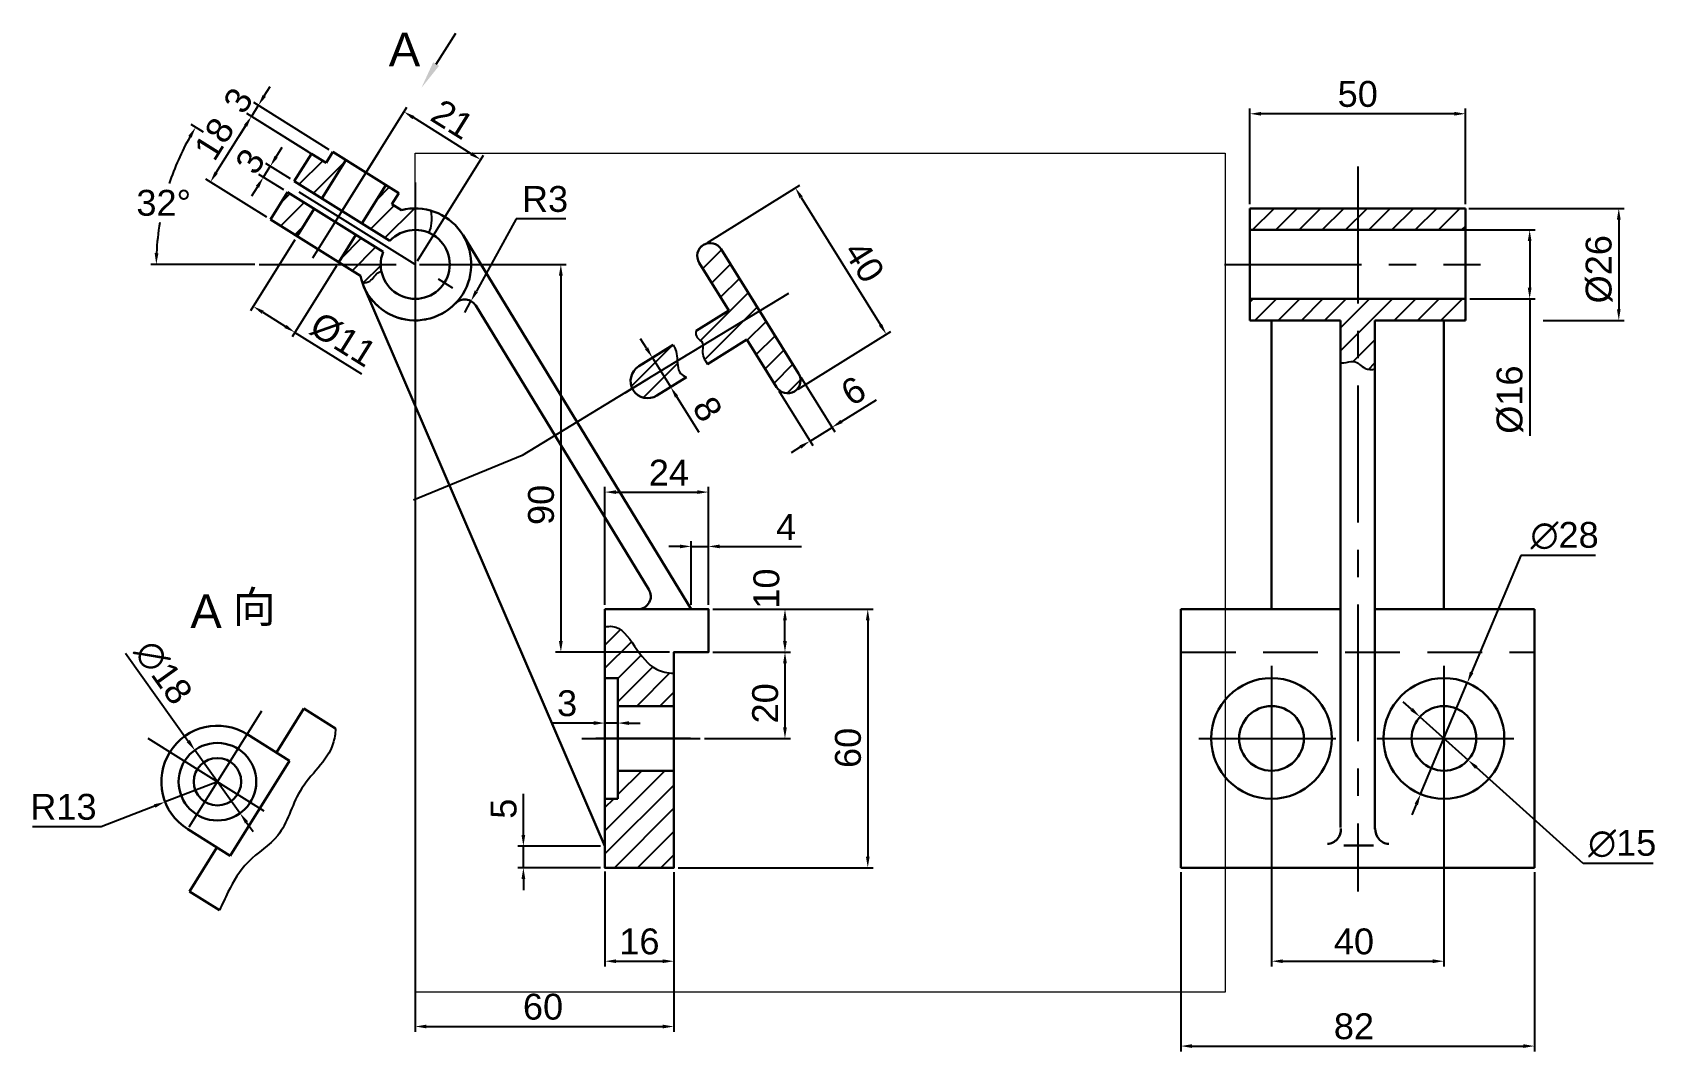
# Model space of a CAD drawing. Header units: centimetres. Extents: x 6117 to 6495, y 2091 to 2327.
import ezdxf

# ---------------------------------------------------------------- set-up
doc = ezdxf.new("R2010")
doc.units = ezdxf.units.CM
doc.header["$PDMODE"] = 35
doc.linetypes.add('CENTER', pattern=[50.8, 31.75, -6.35, 6.35, -6.35])
doc.linetypes.add('DASHED', pattern=[19.05, 12.7, -6.35])
doc.layers.add('dim', color=7, linetype='Continuous')
doc.layers.add('object', color=7, linetype='Continuous', lineweight=30)
doc.layers.add('標註', color=7, linetype='Continuous', lineweight=15)
doc.styles.get("Standard").update_dxf_attribs({"font": 'arial.ttf'})
doc.dimstyles.new('ISO-25_WS', dxfattribs={"dimtxt": 6, "dimasz": 2.6, "dimexe": 1.25, "dimexo": 1, "dimgap": 1.5, "dimtad": 1, "dimdec": 0, "dimdsep": 46, "dimtxsty": 'Standard', "dimcen": 2.5, "dimadec": 0, "dimazin": 0, "dimtp": 0.027, "dimtfac": 0.7, "dimtdec": 0, "dimtmove": 0, "dimatfit": 3, "dimfxl": 1, "dimtolj": 1, "dimarcsym": 0})
doc.dimstyles.new('ISO-25_WS$4', dxfattribs={"dimtxt": 6, "dimasz": 2.6, "dimexe": 1.25, "dimexo": 1, "dimgap": 1.5, "dimtad": 1, "dimtih": 1, "dimtoh": 1, "dimdec": 0, "dimdsep": 46, "dimtxsty": 'Standard', "dimcen": 2.5, "dimadec": 0, "dimazin": 0, "dimtp": 0.027, "dimtfac": 0.7, "dimtdec": 0, "dimtmove": 0, "dimatfit": 3, "dimfxl": 1, "dimtolj": 1, "dimarcsym": 0})
picture_1 = doc.add_image_def('image1.tif', size_in_pixel=(523, 542))
pattern_1 = [(45, (5900.3048, 1986.501), (-2.694077, 2.694077), [])]

# ---------------------------------------------------------------- blocks, each defined once
blk = doc.blocks.new('*D29')
at = {"color": 0, "lineweight": -2, "transparency": 16777216}
for p, q in [((6462.46, 2206.17), (6451.06, 2179)), ((6479.81, 2206.17), (6462.46, 2206.17)), ((6439.22, 2150.78), (6450.05, 2176.6)), ((6438.22, 2148.38), (6437.21, 2145.99))]:
    blk.add_line(p, q, dxfattribs=at)
at = {"color": 0, "transparency": 16777216}
for points in [[(6450.66, 2179.17), (6451.46, 2178.83), (6450.05, 2176.6)], [(6437.82, 2148.55), (6438.62, 2148.22), (6439.22, 2150.78)]]:
    blk.add_solid(points, dxfattribs=at)
at = {"layer": 'Defpoints', "color": 0, "transparency": 16777216}
for p in [(6450.05, 2176.6), (6439.22, 2150.78)]:
    blk.add_point(p, dxfattribs=at)
at = {"color": 0, "transparency": 16777216, "insert": (6472.62, 2210.73), "char_height": 6, "attachment_point": 5}
blk.add_mtext('\\A1;∅28', dxfattribs=at)
blk = doc.blocks.new('*D30')
at = {"color": 0, "lineweight": -2, "transparency": 16777216}
for p, q in [((6206.04, 2272.69), (6206.04, 2095.59)), ((6266.04, 2132.69), (6266.04, 2095.59)), ((6208.64, 2096.84), (6263.44, 2096.84))]:
    blk.add_line(p, q, dxfattribs=at)
at = {"color": 0, "transparency": 16777216}
for points in [[(6208.64, 2097.27), (6208.64, 2096.41), (6206.04, 2096.84)], [(6263.44, 2097.27), (6263.44, 2096.41), (6266.04, 2096.84)]]:
    blk.add_solid(points, dxfattribs=at)
at = {"layer": 'Defpoints', "color": 0, "transparency": 16777216}
for p in [(6206.04, 2273.69), (6266.04, 2133.69), (6266.04, 2096.84)]:
    blk.add_point(p, dxfattribs=at)
at = {"color": 0, "transparency": 16777216, "insert": (6235.68, 2101.4), "char_height": 6, "attachment_point": 5}
blk.add_mtext('\\A1;60', dxfattribs=at)
blk = doc.blocks.new('*D31')
at = {"color": 0, "lineweight": -2, "transparency": 16777216}
for p, q in [((6207.04, 2273.69), (6241.07, 2273.69)), ((6239.82, 2271.09), (6239.82, 2186.29)), ((6265.04, 2183.69), (6238.57, 2183.69))]:
    blk.add_line(p, q, dxfattribs=at)
at = {"color": 0, "transparency": 16777216}
for points in [[(6239.38, 2271.09), (6240.25, 2271.09), (6239.82, 2273.69)], [(6239.38, 2186.29), (6240.25, 2186.29), (6239.82, 2183.69)]]:
    blk.add_solid(points, dxfattribs=at)
at = {"layer": 'Defpoints', "color": 0, "transparency": 16777216}
for p in [(6206.04, 2273.69), (6239.82, 2183.69), (6266.04, 2183.69)]:
    blk.add_point(p, dxfattribs=at)
at = {"color": 0, "transparency": 16777216, "insert": (6235.25, 2217.87), "char_height": 6, "attachment_point": 5, "rotation": 90}
blk.add_mtext('\\A1;90', dxfattribs=at)
blk = doc.blocks.new('*D32')
at = {"color": 0, "lineweight": -2, "transparency": 16777216}
for p, q in [((6250.04, 2194.69), (6250.04, 2222.1)), ((6252.64, 2220.85), (6271.44, 2220.85)), ((6274.04, 2194.69), (6274.04, 2222.1))]:
    blk.add_line(p, q, dxfattribs=at)
at = {"color": 0, "transparency": 16777216}
for points in [[(6252.64, 2221.28), (6252.64, 2220.41), (6250.04, 2220.85)], [(6271.44, 2221.28), (6271.44, 2220.41), (6274.04, 2220.85)]]:
    blk.add_solid(points, dxfattribs=at)
at = {"layer": 'Defpoints', "color": 0, "transparency": 16777216}
for p in [(6274.04, 2220.85), (6250.04, 2193.69), (6274.04, 2193.69)]:
    blk.add_point(p, dxfattribs=at)
at = {"color": 0, "transparency": 16777216, "insert": (6264.88, 2225.36), "char_height": 6, "attachment_point": 5}
blk.add_mtext('\\A1;24', dxfattribs=at)
blk = doc.blocks.new('*D33')
at = {"color": 0, "lineweight": -2, "transparency": 16777216}
for p, q in [((6275.04, 2193.69), (6293.05, 2193.69)), ((6291.8, 2186.29), (6291.8, 2191.09))]:
    blk.add_line(p, q, dxfattribs=at)
at = {"color": 0, "transparency": 16777216}
for points in [[(6291.36, 2191.09), (6292.23, 2191.09), (6291.8, 2193.69)], [(6291.36, 2186.29), (6292.23, 2186.29), (6291.8, 2183.69)]]:
    blk.add_solid(points, dxfattribs=at)
at = {"layer": 'Defpoints', "color": 0, "transparency": 16777216}
for p in [(6274.04, 2193.69), (6291.8, 2193.69), (6274.04, 2183.69)]:
    blk.add_point(p, dxfattribs=at)
at = {"color": 0, "transparency": 16777216, "insert": (6287.52, 2198.46), "char_height": 6, "attachment_point": 5, "rotation": 90}
blk.add_mtext('\\A1;10', dxfattribs=at)
blk = doc.blocks.new('*D34')
at = {"color": 0, "lineweight": -2, "transparency": 16777216}
for p, q in [((6275.04, 2183.69), (6293.05, 2183.69)), ((6291.8, 2181.09), (6291.8, 2166.29)), ((6273.11, 2163.69), (6293.05, 2163.69))]:
    blk.add_line(p, q, dxfattribs=at)
at = {"color": 0, "transparency": 16777216}
for points in [[(6291.36, 2181.09), (6292.23, 2181.09), (6291.8, 2183.69)], [(6291.36, 2166.29), (6292.23, 2166.29), (6291.8, 2163.69)]]:
    blk.add_solid(points, dxfattribs=at)
at = {"layer": 'Defpoints', "color": 0, "transparency": 16777216}
for p in [(6274.04, 2183.69), (6272.11, 2163.69), (6291.8, 2163.69)]:
    blk.add_point(p, dxfattribs=at)
at = {"color": 0, "transparency": 16777216, "insert": (6287.23, 2171.83), "char_height": 6, "attachment_point": 5, "rotation": 90}
blk.add_mtext('\\A1;20', dxfattribs=at)
blk = doc.blocks.new('*D35')
at = {"color": 0, "lineweight": -2, "transparency": 16777216}
for p, q in [((6275.04, 2193.69), (6312.25, 2193.69)), ((6311, 2191.09), (6311, 2136.29)), ((6267.04, 2133.69), (6312.25, 2133.69))]:
    blk.add_line(p, q, dxfattribs=at)
at = {"color": 0, "transparency": 16777216}
for points in [[(6310.57, 2191.09), (6311.43, 2191.09), (6311, 2193.69)], [(6310.57, 2136.29), (6311.43, 2136.29), (6311, 2133.69)]]:
    blk.add_solid(points, dxfattribs=at)
at = {"layer": 'Defpoints', "color": 0, "transparency": 16777216}
for p in [(6274.04, 2193.69), (6266.04, 2133.69), (6311, 2133.69)]:
    blk.add_point(p, dxfattribs=at)
at = {"color": 0, "transparency": 16777216, "insert": (6306.44, 2161.49), "char_height": 6, "attachment_point": 5, "rotation": 90}
blk.add_mtext('\\A1;60', dxfattribs=at)
blk = doc.blocks.new('*D36')
at = {"color": 0, "lineweight": -2, "transparency": 16777216}
for p, q in [((6250.04, 2132.78), (6250.04, 2110.74)), ((6266.04, 2132.69), (6266.04, 2110.74)), ((6252.64, 2111.99), (6263.44, 2111.99))]:
    blk.add_line(p, q, dxfattribs=at)
at = {"color": 0, "transparency": 16777216}
for points in [[(6252.64, 2112.42), (6252.64, 2111.56), (6250.04, 2111.99)], [(6263.44, 2112.42), (6263.44, 2111.56), (6266.04, 2111.99)]]:
    blk.add_solid(points, dxfattribs=at)
at = {"layer": 'Defpoints', "color": 0, "transparency": 16777216}
for p in [(6250.04, 2133.78), (6266.04, 2133.69), (6266.04, 2111.99)]:
    blk.add_point(p, dxfattribs=at)
at = {"color": 0, "transparency": 16777216, "insert": (6258.04, 2116.55), "char_height": 6, "attachment_point": 5}
blk.add_mtext('\\A1;16', dxfattribs=at)
blk = doc.blocks.new('*D37')
at = {"color": 0, "lineweight": -2, "transparency": 16777216}
for p, q in [((6383.64, 2132.69), (6383.64, 2091.05)), ((6465.64, 2132.69), (6465.64, 2091.05)), ((6386.24, 2092.3), (6463.04, 2092.3))]:
    blk.add_line(p, q, dxfattribs=at)
at = {"color": 0, "transparency": 16777216}
for points in [[(6386.24, 2092.73), (6386.24, 2091.86), (6383.64, 2092.3)], [(6463.04, 2092.73), (6463.04, 2091.86), (6465.64, 2092.3)]]:
    blk.add_solid(points, dxfattribs=at)
at = {"layer": 'Defpoints', "color": 0, "transparency": 16777216}
for p in [(6383.64, 2133.69), (6465.64, 2133.69), (6465.64, 2092.3)]:
    blk.add_point(p, dxfattribs=at)
at = {"color": 0, "transparency": 16777216, "insert": (6423.76, 2096.86), "char_height": 6, "attachment_point": 5}
blk.add_mtext('\\A1;82', dxfattribs=at)
blk = doc.blocks.new('*D38')
at = {"color": 0, "lineweight": -2, "transparency": 16777216}
for p, q in [((6437.13, 2170.44), (6435.19, 2172.18)), ((6439.06, 2168.7), (6450.22, 2158.68)), ((6476.9, 2134.7), (6452.15, 2156.94)), ((6493.19, 2134.7), (6476.9, 2134.7))]:
    blk.add_line(p, q, dxfattribs=at)
at = {"color": 0, "transparency": 16777216}
for points in [[(6437.42, 2170.76), (6436.84, 2170.12), (6439.06, 2168.7)], [(6452.44, 2157.26), (6451.86, 2156.62), (6450.22, 2158.68)]]:
    blk.add_solid(points, dxfattribs=at)
at = {"layer": 'Defpoints', "color": 0, "transparency": 16777216}
for p in [(6439.06, 2168.7), (6450.22, 2158.68)]:
    blk.add_point(p, dxfattribs=at)
at = {"color": 0, "transparency": 16777216, "insert": (6485.99, 2139.26), "char_height": 6, "attachment_point": 5}
blk.add_mtext('\\A1;∅15', dxfattribs=at)
blk = doc.blocks.new('*D39')
at = {"color": 0, "lineweight": -2, "transparency": 16777216}
for p, q in [((6404.64, 2162.69), (6404.64, 2110.74)), ((6444.64, 2162.69), (6444.64, 2110.74)), ((6407.24, 2111.99), (6442.04, 2111.99))]:
    blk.add_line(p, q, dxfattribs=at)
at = {"color": 0, "transparency": 16777216}
for points in [[(6407.24, 2112.42), (6407.24, 2111.56), (6404.64, 2111.99)], [(6442.04, 2112.42), (6442.04, 2111.56), (6444.64, 2111.99)]]:
    blk.add_solid(points, dxfattribs=at)
at = {"layer": 'Defpoints', "color": 0, "transparency": 16777216}
for p in [(6404.64, 2163.69), (6444.64, 2163.69), (6444.64, 2111.99)]:
    blk.add_point(p, dxfattribs=at)
at = {"color": 0, "transparency": 16777216, "insert": (6423.76, 2116.55), "char_height": 6, "attachment_point": 5}
blk.add_mtext('\\A1;40', dxfattribs=at)
blk = doc.blocks.new('*D40')
at = {"color": 0, "lineweight": -2, "transparency": 16777216}
for p, q in [((6273.72, 2278.72), (6295.26, 2292.1)), ((6295.57, 2289.23), (6313.94, 2259.68)), ((6294.84, 2244.75), (6316.37, 2258.13))]:
    blk.add_line(p, q, dxfattribs=at)
at = {"color": 0, "transparency": 16777216}
for points in [[(6295.94, 2289.46), (6295.2, 2289.01), (6294.2, 2291.44)], [(6314.3, 2259.91), (6313.57, 2259.45), (6315.31, 2257.47)]]:
    blk.add_solid(points, dxfattribs=at)
at = {"layer": 'Defpoints', "color": 0, "transparency": 16777216}
for p in [(6272.87, 2278.19), (6315.31, 2257.47), (6293.99, 2244.22)]:
    blk.add_point(p, dxfattribs=at)
at = {"color": 0, "transparency": 16777216, "insert": (6310.2, 2274.33), "char_height": 6, "attachment_point": 5, "rotation": 301.8563}
blk.add_mtext('\\A1;40', dxfattribs=at)
blk = doc.blocks.new('*D41')
at = {"color": 0, "lineweight": -2, "transparency": 16777216}
for p, q in [((6259.69, 2254.23), (6258.32, 2256.43)), ((6258.73, 2250.57), (6262.13, 2252.68)), ((6261.06, 2252.02), (6265.29, 2245.22)), ((6262.95, 2243.77), (6266.35, 2245.88)), ((6266.66, 2243.01), (6271.8, 2234.74))]:
    blk.add_line(p, q, dxfattribs=at)
at = {"color": 0, "transparency": 16777216}
for points in [[(6260.06, 2254.45), (6259.32, 2254), (6261.06, 2252.02)], [(6267.03, 2243.24), (6266.29, 2242.79), (6265.29, 2245.22)]]:
    blk.add_solid(points, dxfattribs=at)
at = {"layer": 'Defpoints', "color": 0, "transparency": 16777216}
for p in [(6257.88, 2250.04), (6265.29, 2245.22), (6262.11, 2243.25)]:
    blk.add_point(p, dxfattribs=at)
at = {"color": 0, "transparency": 16777216, "insert": (6273.84, 2240.1), "char_height": 6, "attachment_point": 5, "rotation": 301.8563}
blk.add_mtext('\\A1;8', dxfattribs=at)
blk = doc.blocks.new('*D42')
at = {"color": 0, "lineweight": -2, "transparency": 16777216}
for p, q in [((6399.64, 2287.69), (6399.64, 2309.89)), ((6449.64, 2287.69), (6449.64, 2309.89)), ((6447.04, 2308.64), (6402.24, 2308.64))]:
    blk.add_line(p, q, dxfattribs=at)
at = {"color": 0, "transparency": 16777216}
for points in [[(6402.24, 2309.07), (6402.24, 2308.21), (6399.64, 2308.64)], [(6447.04, 2309.07), (6447.04, 2308.21), (6449.64, 2308.64)]]:
    blk.add_solid(points, dxfattribs=at)
at = {"layer": 'Defpoints', "color": 0, "transparency": 16777216}
for p in [(6399.64, 2308.64), (6399.64, 2286.69), (6449.64, 2286.69)]:
    blk.add_point(p, dxfattribs=at)
at = {"color": 0, "transparency": 16777216, "insert": (6424.64, 2313.2), "char_height": 6, "attachment_point": 5}
blk.add_mtext('\\A1;50', dxfattribs=at)
blk = doc.blocks.new('*D43')
at = {"color": 0, "lineweight": -2, "transparency": 16777216}
for p, q in [((6450.4, 2286.69), (6486.44, 2286.69)), ((6485.19, 2284.09), (6485.19, 2263.29)), ((6467.66, 2260.69), (6486.44, 2260.69))]:
    blk.add_line(p, q, dxfattribs=at)
at = {"color": 0, "transparency": 16777216}
for points in [[(6484.75, 2284.09), (6485.62, 2284.09), (6485.19, 2286.69)], [(6484.75, 2263.29), (6485.62, 2263.29), (6485.19, 2260.69)]]:
    blk.add_solid(points, dxfattribs=at)
at = {"layer": 'Defpoints', "color": 0, "transparency": 16777216}
for p in [(6449.4, 2286.69), (6466.66, 2260.69), (6485.19, 2260.69)]:
    blk.add_point(p, dxfattribs=at)
at = {"color": 0, "transparency": 16777216, "insert": (6480.62, 2272.56), "char_height": 6, "attachment_point": 5, "rotation": 90}
blk.add_mtext('\\A1;%%c26', dxfattribs=at)
blk = doc.blocks.new('*D44')
at = {"color": 0, "lineweight": -2, "transparency": 16777216}
for p, q in [((6449.89, 2281.69), (6465.77, 2281.69)), ((6464.52, 2279.09), (6464.52, 2268.29)), ((6450.64, 2265.69), (6465.77, 2265.69)), ((6464.52, 2265.69), (6464.52, 2233.94))]:
    blk.add_line(p, q, dxfattribs=at)
at = {"color": 0, "transparency": 16777216}
for points in [[(6464.08, 2279.09), (6464.95, 2279.09), (6464.52, 2281.69)], [(6464.08, 2268.29), (6464.95, 2268.29), (6464.52, 2265.69)]]:
    blk.add_solid(points, dxfattribs=at)
at = {"layer": 'Defpoints', "color": 0, "transparency": 16777216}
for p in [(6448.89, 2281.69), (6449.64, 2265.69), (6464.52, 2265.69)]:
    blk.add_point(p, dxfattribs=at)
at = {"color": 0, "transparency": 16777216, "insert": (6459.95, 2242.31), "char_height": 6, "attachment_point": 5, "rotation": 90}
blk.add_mtext('\\A1;%%c16', dxfattribs=at)
blk = doc.blocks.new('*D45')
at = {"color": 0, "lineweight": -2, "transparency": 16777216}
for p, q in [((6295.48, 2247.5), (6303.37, 2234.8)), ((6290.38, 2244.33), (6298.27, 2231.64)), ((6304.92, 2237.24), (6313.04, 2242.28)), ((6297.61, 2232.7), (6302.71, 2235.87)), ((6295.4, 2231.33), (6293.2, 2229.95))]:
    blk.add_line(p, q, dxfattribs=at)
at = {"color": 0, "transparency": 16777216}
for points in [[(6304.69, 2237.61), (6305.15, 2236.87), (6302.71, 2235.87)], [(6295.18, 2231.69), (6295.63, 2230.96), (6297.61, 2232.7)]]:
    blk.add_solid(points, dxfattribs=at)
at = {"layer": 'Defpoints', "color": 0, "transparency": 16777216}
for p in [(6289.85, 2245.18), (6294.95, 2248.35), (6302.71, 2235.87)]:
    blk.add_point(p, dxfattribs=at)
at = {"color": 0, "transparency": 16777216, "insert": (6307.67, 2244.32), "char_height": 6, "attachment_point": 5, "rotation": 31.8563}
blk.add_mtext('\\A1;6', dxfattribs=at)
blk = doc.blocks.new('*D46')
at = {"layer": 'Defpoints', "color": 0, "transparency": 16777216}
for p in [(6160.17, 2153.64), (6148.04, 2148.95)]:
    blk.add_point(p, dxfattribs=at)
at = {"layer": 'dim', "color": 0, "lineweight": -2, "transparency": 16777216}
for p, q in [((6160.17, 2153.64), (6148.04, 2148.95)), ((6133.19, 2143.22), (6145.61, 2148.02)), ((6117.29, 2143.22), (6133.19, 2143.22))]:
    blk.add_line(p, q, dxfattribs=at)
at = {"layer": 'dim', "color": 0, "transparency": 16777216}
blk.add_solid([(6145.46, 2148.42), (6145.77, 2147.61), (6148.04, 2148.95)], dxfattribs=at)
at = {"layer": 'dim', "color": 0, "transparency": 16777216, "insert": (6124.45, 2147.78), "char_height": 6, "attachment_point": 5}
blk.add_mtext('\\A1;R13', dxfattribs=at)
blk = doc.blocks.new('*D47')
at = {"color": 0, "lineweight": -2, "transparency": 16777216}
for p, q in [((6231.13, 2141.29), (6231.13, 2150.87)), ((6249.04, 2138.69), (6229.88, 2138.69)), ((6231.13, 2133.69), (6231.13, 2138.69)), ((6249.04, 2133.69), (6229.88, 2133.69)), ((6231.13, 2131.09), (6231.13, 2128.49))]:
    blk.add_line(p, q, dxfattribs=at)
at = {"color": 0, "transparency": 16777216}
for points in [[(6230.69, 2141.29), (6231.56, 2141.29), (6231.13, 2138.69)], [(6230.69, 2131.09), (6231.56, 2131.09), (6231.13, 2133.69)]]:
    blk.add_solid(points, dxfattribs=at)
at = {"layer": 'Defpoints', "color": 0, "transparency": 16777216}
for p in [(6231.13, 2138.69), (6250.04, 2138.69), (6250.04, 2133.69)]:
    blk.add_point(p, dxfattribs=at)
at = {"color": 0, "transparency": 16777216, "insert": (6226.57, 2147.38), "char_height": 6, "attachment_point": 5, "rotation": 90}
blk.add_mtext('\\A1;5', dxfattribs=at)
blk = doc.blocks.new('*D48')
at = {"color": 0, "lineweight": -2, "transparency": 16777216}
for p, q in [((6267.44, 2208.24), (6264.84, 2208.24)), ((6270.04, 2194.69), (6270.04, 2209.49)), ((6270.04, 2208.24), (6274.04, 2208.24)), ((6274.04, 2194.69), (6274.04, 2209.49)), ((6276.64, 2208.24), (6295.64, 2208.24))]:
    blk.add_line(p, q, dxfattribs=at)
at = {"color": 0, "transparency": 16777216}
for points in [[(6267.44, 2208.67), (6267.44, 2207.81), (6270.04, 2208.24)], [(6276.64, 2208.67), (6276.64, 2207.81), (6274.04, 2208.24)]]:
    blk.add_solid(points, dxfattribs=at)
at = {"layer": 'Defpoints', "color": 0, "transparency": 16777216}
for p in [(6270.04, 2208.24), (6270.04, 2193.69), (6274.04, 2193.69)]:
    blk.add_point(p, dxfattribs=at)
at = {"color": 0, "transparency": 16777216, "insert": (6292.06, 2212.74), "char_height": 6, "attachment_point": 5}
blk.add_mtext('\\A1;4', dxfattribs=at)
blk = doc.blocks.new('*D49')
at = {"color": 0, "lineweight": -2, "transparency": 16777216}
for p, q in [((6188.76, 2285.67), (6204.08, 2310.18)), ((6219.02, 2299.37), (6205.62, 2307.74)), ((6206.57, 2274.54), (6221.89, 2299.05))]:
    blk.add_line(p, q, dxfattribs=at)
at = {"color": 0, "transparency": 16777216}
for points in [[(6205.85, 2308.11), (6205.39, 2307.37), (6203.42, 2309.12)], [(6219.25, 2299.73), (6218.79, 2299), (6221.22, 2297.99)]]:
    blk.add_solid(points, dxfattribs=at)
at = {"layer": 'Defpoints', "color": 0, "transparency": 16777216}
for p in [(6203.42, 2309.12), (6188.23, 2284.82), (6206.04, 2273.69)]:
    blk.add_point(p, dxfattribs=at)
at = {"color": 0, "transparency": 16777216, "insert": (6214.71, 2307.38), "char_height": 6, "attachment_point": 5, "rotation": 328}
blk.add_mtext('\\A1;21', dxfattribs=at)
blk = doc.blocks.new('*D50')
at = {"layer": 'Defpoints', "color": 0, "transparency": 16777216}
for p in [(6178.63, 2280.21), (6188.3, 2274.17), (6178.14, 2257.91)]:
    blk.add_point(p, dxfattribs=at)
at = {"layer": 'dim', "color": 0, "lineweight": -2, "transparency": 16777216}
for p, q in [((6178.1, 2279.36), (6167.81, 2262.89)), ((6187.77, 2273.32), (6177.48, 2256.85)), ((6170.68, 2262.58), (6175.94, 2259.29)), ((6178.14, 2257.91), (6193.56, 2248.28))]:
    blk.add_line(p, q, dxfattribs=at)
at = {"layer": 'dim', "color": 0, "transparency": 16777216}
for points in [[(6170.91, 2262.94), (6170.45, 2262.21), (6168.47, 2263.95)], [(6176.16, 2259.66), (6175.71, 2258.92), (6178.14, 2257.91)]]:
    blk.add_solid(points, dxfattribs=at)
at = {"layer": 'dim', "color": 0, "transparency": 16777216, "insert": (6189.34, 2256.23), "char_height": 6, "attachment_point": 5, "rotation": 328}
blk.add_mtext('\\A1;%%c11', dxfattribs=at)
blk = doc.blocks.new('*D51')
at = {"layer": 'Defpoints', "color": 0, "transparency": 16777216}
for p in [(6154.93, 2160.96), (6165.4, 2146.31)]:
    blk.add_point(p, dxfattribs=at)
at = {"layer": 'dim', "color": 0, "lineweight": -2, "transparency": 16777216}
for p, q in [((6138.85, 2183.44), (6153.42, 2163.07)), ((6165.4, 2146.31), (6154.93, 2160.96)), ((6166.91, 2144.2), (6168.43, 2142.09))]:
    blk.add_line(p, q, dxfattribs=at)
at = {"layer": 'dim', "color": 0, "transparency": 16777216}
for points in [[(6153.77, 2163.32), (6153.07, 2162.82), (6154.93, 2160.96)], [(6167.27, 2144.45), (6166.56, 2143.95), (6165.4, 2146.31)]]:
    blk.add_solid(points, dxfattribs=at)
at = {"layer": 'dim', "color": 0, "transparency": 16777216, "insert": (6147.62, 2179.02), "char_height": 6, "attachment_point": 5, "rotation": 305.5674}
blk.add_mtext('\\A1;∅18', dxfattribs=at)
blk = doc.blocks.new('*D52')
at = {"layer": 'Defpoints', "color": 0, "transparency": 16777216}
for p in [(6218.97, 2265.17), (6217.52, 2262.55)]:
    blk.add_point(p, dxfattribs=at)
at = {"layer": 'dim', "color": 0, "lineweight": -2, "transparency": 16777216}
for p, q in [((6229.48, 2284.27), (6220.22, 2267.45)), ((6240.99, 2284.27), (6229.48, 2284.27)), ((6217.52, 2262.55), (6218.97, 2265.17))]:
    blk.add_line(p, q, dxfattribs=at)
at = {"layer": 'dim', "color": 0, "transparency": 16777216}
blk.add_solid([(6219.84, 2267.66), (6220.6, 2267.24), (6218.97, 2265.17)], dxfattribs=at)
at = {"layer": 'dim', "color": 0, "transparency": 16777216, "insert": (6236.15, 2288.83), "char_height": 6, "attachment_point": 5}
blk.add_mtext('\\A1;R3', dxfattribs=at)
blk = doc.blocks.new('*D53')
at = {"layer": 'Defpoints', "color": 0, "transparency": 16777216}
for p in [(6253.04, 2167.25), (6250.04, 2163.69), (6253.04, 2163.69)]:
    blk.add_point(p, dxfattribs=at)
at = {"layer": 'dim', "color": 0, "lineweight": -2, "transparency": 16777216}
for p, q in [((6247.44, 2167.25), (6237.81, 2167.25)), ((6250.04, 2164.69), (6250.04, 2168.5)), ((6253.04, 2167.25), (6250.04, 2167.25)), ((6253.04, 2164.69), (6253.04, 2168.5)), ((6255.64, 2167.25), (6258.24, 2167.25))]:
    blk.add_line(p, q, dxfattribs=at)
at = {"layer": 'dim', "color": 0, "transparency": 16777216}
for points in [[(6247.44, 2167.69), (6247.44, 2166.82), (6250.04, 2167.25)], [(6255.64, 2167.69), (6255.64, 2166.82), (6253.04, 2167.25)]]:
    blk.add_solid(points, dxfattribs=at)
at = {"layer": 'dim', "color": 0, "transparency": 16777216, "insert": (6241.27, 2171.82), "char_height": 6, "attachment_point": 5}
blk.add_mtext('\\A1;3', dxfattribs=at)
blk = doc.blocks.new('*D54')
at = {"color": 0, "lineweight": -2, "transparency": 16777216}
for p, q in [((6173.81, 2298.67), (6175.18, 2300.87)), ((6175.56, 2290.97), (6169.78, 2294.58)), ((6170.84, 2293.92), (6172.43, 2296.46)), ((6177.15, 2293.51), (6171.37, 2297.13)), ((6169.46, 2291.71), (6168.08, 2289.51))]:
    blk.add_line(p, q, dxfattribs=at)
at = {"color": 0, "transparency": 16777216}
for points in [[(6173.44, 2298.9), (6174.17, 2298.44), (6172.43, 2296.46)], [(6169.09, 2291.94), (6169.83, 2291.48), (6170.84, 2293.92)]]:
    blk.add_solid(points, dxfattribs=at)
at = {"layer": 'Defpoints', "color": 0, "transparency": 16777216}
for p in [(6172.43, 2296.46), (6176.41, 2290.44), (6178, 2292.98)]:
    blk.add_point(p, dxfattribs=at)
at = {"color": 0, "transparency": 16777216, "insert": (6167.76, 2297.61), "char_height": 6, "attachment_point": 5, "rotation": 58}
blk.add_mtext('\\A1;3', dxfattribs=at)
blk = doc.blocks.new('*D55')
at = {"color": 0, "lineweight": -2, "transparency": 16777216}
for p, q in [((6159.9, 2294.98), (6166.68, 2305.83)), ((6181.13, 2299.87), (6167, 2308.7)), ((6171.59, 2284.61), (6157.46, 2293.44))]:
    blk.add_line(p, q, dxfattribs=at)
at = {"color": 0, "transparency": 16777216}
for points in [[(6166.31, 2306.06), (6167.05, 2305.6), (6168.06, 2308.04)], [(6159.53, 2295.21), (6160.26, 2294.75), (6158.52, 2292.77)]]:
    blk.add_solid(points, dxfattribs=at)
at = {"layer": 'Defpoints', "color": 0, "transparency": 16777216}
for p in [(6168.06, 2308.04), (6181.98, 2299.34), (6172.44, 2284.08)]:
    blk.add_point(p, dxfattribs=at)
at = {"color": 0, "transparency": 16777216, "insert": (6159.42, 2302.82), "char_height": 6, "attachment_point": 5, "rotation": 58}
blk.add_mtext('\\A1;18', dxfattribs=at)
blk = doc.blocks.new('*D56')
at = {"color": 0, "lineweight": -2, "transparency": 16777216}
for p, q in [((6171.03, 2312.79), (6172.4, 2314.99)), ((6169.65, 2310.58), (6168.06, 2308.04)), ((6186.11, 2300.3), (6168.59, 2311.25)), ((6166.68, 2305.83), (6165.3, 2303.63)), ((6184.52, 2297.75), (6167, 2308.7))]:
    blk.add_line(p, q, dxfattribs=at)
at = {"color": 0, "transparency": 16777216}
for points in [[(6170.66, 2313.02), (6171.39, 2312.56), (6169.65, 2310.58)], [(6166.31, 2306.06), (6167.05, 2305.6), (6168.06, 2308.04)]]:
    blk.add_solid(points, dxfattribs=at)
at = {"layer": 'Defpoints', "color": 0, "transparency": 16777216}
for p in [(6168.06, 2308.04), (6186.96, 2299.77), (6185.37, 2297.22)]:
    blk.add_point(p, dxfattribs=at)
at = {"color": 0, "transparency": 16777216, "insert": (6164.98, 2311.73), "char_height": 6, "attachment_point": 5, "rotation": 58}
blk.add_mtext('\\A1;3', dxfattribs=at)

msp = doc.modelspace()

# ---------------------------------------------------------------- hatches: boundary and pattern name
at = {"layer": 'dim'}
h = msp.add_hatch(dxfattribs=at)
h.set_pattern_fill('ANSI31', color=256, scale=1.2, style=0)
h.set_pattern_definition(pattern_1)
h.paths.add_polyline_path([(6200.17, 2279.13, -0.208879), (6206.04, 2281.69), (6206.04, 2286.69, 0.061981), (6202.86, 2286.29), (6200.63, 2287.68), (6202.22, 2290.23), (6199.26, 2292.08), (6193.69, 2283.18)])
h.paths.add_polyline_path([(6185.37, 2297.22), (6181.98, 2299.34), (6178, 2292.98), (6184.36, 2289.01), (6189.93, 2297.91), (6186.96, 2299.77)])
h.paths.add_polyline_path([(6178.63, 2280.21), (6182.6, 2286.57), (6176.41, 2290.44), (6172.44, 2284.08)])
h.paths.add_polyline_path([(6198.04, 2273.69, -0.092737), (6198.58, 2276.58), (6192.27, 2280.53), (6188.3, 2274.17), (6189.06, 2273.69)])
edge = h.paths.add_edge_path()
edge.add_line((6189.06, 2273.69), (6193.32, 2271.03))
edge.add_arc((6206.04, 2273.69), 13, 191.8131, 199.336)
edge.add_spline(control_points=[(6193.77, 2269.39), (6194.41, 2269.4), (6195.98, 2269.65), (6196.84, 2271.66), (6197.96, 2272.02), (6198.21, 2272.07)], knot_values=[5.374057, 5.374057, 5.374057, 5.374057, 7.190436, 10.047199, 10.783249, 10.783249, 10.783249, 10.783249], degree=3, periodic=0)
edge.add_arc((6206.04, 2273.69), 8, 180, 191.6977, ccw=False)
edge.add_line((6198.04, 2273.69), (6189.06, 2273.69))
h.paths.add_polyline_path([(6266.04, 2133.69), (6266.04, 2156.19), (6253.04, 2156.19), (6253.04, 2149.69), (6250.04, 2149.69), (6250.04, 2133.69)])
edge = h.paths.add_edge_path()
edge.add_spline(control_points=[(6266.04, 2178.8), (6264.58, 2178.91), (6260.78, 2179.6), (6257.1, 2184.77), (6253.52, 2190.09), (6250.64, 2189.66), (6250.04, 2189.56)], knot_values=[4.881027, 4.881027, 4.881027, 4.881027, 9.150369, 16.562775, 23.414, 25.185379, 25.185379, 25.185379, 25.185379], degree=3, periodic=0)
edge.add_line((6250.04, 2189.56), (6250.04, 2177.69))
edge.add_line((6250.04, 2177.69), (6253.04, 2177.69))
edge.add_line((6253.04, 2177.69), (6253.04, 2171.19))
edge.add_line((6253.04, 2171.19), (6266.04, 2171.19))
edge.add_line((6266.04, 2171.19), (6266.04, 2178.8))
h = msp.add_hatch(dxfattribs=at)
h.set_pattern_fill('ANSI31', color=256, scale=1.2, style=0)
h.set_pattern_definition(pattern_1)
h.paths.add_polyline_path([(6449.64, 2281.69), (6449.64, 2286.69), (6424.64, 2286.69), (6424.64, 2281.69)])
edge = h.paths.add_edge_path()
edge.add_line((6449.64, 2260.69), (6449.64, 2265.69))
edge.add_line((6449.64, 2265.69), (6424.64, 2265.69))
edge.add_line((6424.64, 2265.69), (6424.64, 2250.79))
edge.add_spline(control_points=[(6424.64, 2250.79), (6425.22, 2250.41), (6426.44, 2249.18), (6427.84, 2249.21), (6428.64, 2249.45)], knot_values=[7.056974, 7.056974, 7.056974, 7.056974, 9.115112, 11.621694, 11.621694, 11.621694, 11.621694], degree=3, periodic=0)
edge.add_line((6428.64, 2249.45), (6428.64, 2260.69))
edge.add_line((6428.64, 2260.69), (6449.64, 2260.69))
edge = h.paths.add_edge_path()
edge.add_line((6420.64, 2260.69), (6420.64, 2250.85))
edge.add_spline(control_points=[(6420.64, 2250.85), (6420.89, 2250.81), (6421.89, 2250.75), (6423.34, 2251.47), (6424.34, 2250.99), (6424.64, 2250.79)], knot_values=[2.883318, 2.883318, 2.883318, 2.883318, 3.666532, 5.991742, 7.056974, 7.056974, 7.056974, 7.056974], degree=3, periodic=0)
edge.add_line((6424.64, 2250.79), (6424.64, 2265.69))
edge.add_line((6424.64, 2265.69), (6399.64, 2265.69))
edge.add_line((6399.64, 2265.69), (6399.64, 2260.69))
edge.add_line((6399.64, 2260.69), (6420.64, 2260.69))
h.paths.add_polyline_path([(6399.64, 2286.69), (6399.64, 2281.69), (6424.64, 2281.69), (6424.64, 2286.69)])
h = msp.add_hatch(dxfattribs=at)
h.set_pattern_fill('ANSI31', color=256, scale=1.2, style=0)
h.set_pattern_definition(pattern_1)
edge = h.paths.add_edge_path()
edge.add_spline(control_points=[(6266.82, 2251.25), (6266.79, 2251.66), (6266.71, 2252.77), (6266.43, 2254.01), (6265.99, 2254.78), (6265.85, 2254.99)], knot_values=[1.765956, 1.765956, 1.765956, 1.765956, 2.911311, 4.828717, 5.604362, 5.604362, 5.604362, 5.604362], degree=3, periodic=0)
edge.add_line((6265.85, 2254.99), (6257.88, 2250.04))
edge.add_arc((6259.99, 2246.64), 4, 121.8563, 205.9482)
edge.add_line((6256.4, 2244.89), (6266.82, 2251.25))
edge = h.paths.add_edge_path()
edge.add_arc((6259.99, 2246.64), 4, 205.9482, 301.8563)
edge.add_line((6262.11, 2243.25), (6268.94, 2247.49))
edge.add_spline(control_points=[(6268.94, 2247.49), (6268.4, 2247.72), (6267.07, 2248.48), (6266.9, 2250.15), (6266.82, 2251.25)], knot_values=[5.604362, 5.604362, 5.604362, 5.604362, 7.287176, 10.333061, 10.333061, 10.333061, 10.333061], degree=3, periodic=0)
edge.add_line((6266.82, 2251.25), (6256.4, 2244.89))
edge = h.paths.add_edge_path()
edge.add_line((6282.99, 2256.23), (6289.85, 2245.18))
edge.add_arc((6292.4, 2246.77), 3, 211.8563, 391.8563)
edge.add_line((6294.95, 2248.35), (6285.92, 2262.89))
edge.add_line((6285.92, 2262.89), (6272.8, 2254.89))
edge.add_spline(control_points=[(6272.8, 2254.89), (6272.79, 2254.51), (6272.39, 2252.84), (6273.16, 2251.51), (6273.86, 2250.55)], knot_values=[8.004926, 8.004926, 8.004926, 8.004926, 9.159524, 12.530379, 12.530379, 12.530379, 12.530379], degree=3, periodic=0)
edge.add_line((6273.86, 2250.55), (6282.99, 2256.23))
edge = h.paths.add_edge_path()
edge.add_spline(control_points=[(6271.17, 2258.3), (6271.11, 2257.71), (6271.12, 2256.56), (6272.7, 2255.87), (6272.8, 2255.12), (6272.8, 2254.89)], knot_values=[3.929523, 3.929523, 3.929523, 3.929523, 5.578117, 7.321876, 8.004926, 8.004926, 8.004926, 8.004926], degree=3, periodic=0)
edge.add_line((6272.8, 2254.89), (6285.92, 2262.89))
edge.add_line((6285.92, 2262.89), (6277.01, 2277.23))
edge.add_arc((6274.46, 2275.65), 3, 31.8563, 211.8563)
edge.add_line((6271.91, 2274.06), (6278.77, 2263.02))
edge.add_line((6278.77, 2263.02), (6271.17, 2258.3))

# ---------------------------------------------------------------- linework, layer by layer
at = {"linetype": 'CENTER'}
for p, q in [((6197.65, 2299.9), (6182.19, 2275.15)), ((6424.64, 2296.38), (6424.64, 2128.15)), ((6179.06, 2290.55), (6214.72, 2268.27)), ((6206.04, 2292.67), (6206.04, 2258.58)), ((6169.86, 2273.69), (6229.07, 2273.69)), ((6393.73, 2273.69), (6453.09, 2273.69)), ((6292.61, 2266.97), (6252.88, 2242.75)), ((6230.84, 2229.31), (6205.67, 2218.96)), ((6404.64, 2180.54), (6404.64, 2148.31)), ((6444.64, 2180.54), (6444.64, 2148.31)), ((6170.39, 2170), (6150.37, 2137.95)), ((6144.02, 2163.73), (6174.22, 2144.85)), ((6387.79, 2163.69), (6420.02, 2163.69)), ((6429.07, 2163.69), (6463.39, 2163.69))]:
    msp.add_line(p, q, dxfattribs=at)
for p, q in [((6269.3, 2252.76), (6230.84, 2229.31)), ((6244.65, 2163.69), (6272.11, 2163.69)), ((6269.89, 2163.69), (6247.97, 2163.69))]:
    msp.add_line(p, q)
at = {"linetype": 'DASHED'}
msp.add_line((6383.64, 2183.69), (6465.64, 2183.69), dxfattribs=at)
for points in [[(6210.93, 2320.17), (6215.43, 2327.37)], [(6250.04, 2193.69), (6274.04, 2193.69), (6274.04, 2183.69), (6266.04, 2183.69), (6266.04, 2133.69), (6250.04, 2133.69), (6250.04, 2149.69), (6253.04, 2149.69)]]:
    msp.add_lwpolyline(points)
msp.add_lwpolyline([(6250.04, 2138.69), (6194.1, 2268.55, 0.534747), (6215.37, 2264.64, -0.422903)], format="xyb")
for points, knots in [([(6271.17, 2258.3), (6271.11, 2257.71), (6271.12, 2256.56), (6273.15, 2255.68), (6272.27, 2253.04), (6273.16, 2251.51), (6273.86, 2250.55)], [3.929523, 3.929523, 3.929523, 3.929523, 5.578117, 7.321876, 9.159524, 12.530379, 12.530379, 12.530379, 12.530379]), ([(6265.85, 2254.99), (6265.99, 2254.78), (6266.43, 2254.01), (6266.94, 2251.78), (6266.74, 2248.67), (6268.4, 2247.72), (6268.94, 2247.49)], [1.765956, 1.765956, 1.765956, 1.765956, 2.5416, 4.459007, 8.650246, 10.333061, 10.333061, 10.333061, 10.333061]), ([(6420.64, 2250.85), (6420.89, 2250.81), (6421.89, 2250.75), (6424.06, 2251.83), (6426.12, 2249.18), (6427.84, 2249.21), (6428.64, 2249.45)], [2.883318, 2.883318, 2.883318, 2.883318, 3.666532, 5.991742, 9.115112, 11.621694, 11.621694, 11.621694, 11.621694]), ([(6250.04, 2189.56), (6250.64, 2189.66), (6253.52, 2190.09), (6257.1, 2184.77), (6260.78, 2179.6), (6264.58, 2178.91), (6266.04, 2178.8)], [4.881027, 4.881027, 4.881027, 4.881027, 6.652406, 13.503632, 20.916037, 25.185379, 25.185379, 25.185379, 25.185379]), ([(6187.59, 2165.98), (6187.49, 2164.76), (6186.72, 2159.16), (6178.25, 2152.79), (6175.85, 2140.83), (6166.83, 2135.74), (6163.12, 2129.16), (6161.29, 2125.23), (6160.67, 2123.84)], [2.106662, 2.106662, 2.106662, 2.106662, 5.708629, 19.128185, 30.637289, 39.873725, 48.307951, 52.873958, 52.873958, 52.873958, 52.873958])]:
    msp.add_open_spline(points, degree=3, knots=knots)
msp.add_solid([(6211.56, 2319.74), (6207.47, 2314.63), (6210.22, 2320.62)])
at = {"layer": 'dim'}
for p, q in [((6156.9, 2304.4), (6154.06, 2306.18)), ((6168.86, 2273.69), (6144.74, 2273.69))]:
    msp.add_line(p, q, dxfattribs=at)
for start, end in [(150.4809, 161.8104), (170.6603, 177.5191)]:
    msp.add_arc((6206.04, 2273.69), 60.05, start, end, dxfattribs=at)
msp.add_open_spline([(6209.15, 2281.06), (6209.97, 2282.24), (6210.01, 2284.07), (6209.76, 2286.15)], degree=3, dxfattribs=at)
msp.add_open_spline([(6193.77, 2269.39), (6194.41, 2269.4), (6195.98, 2269.65), (6196.84, 2271.66), (6197.96, 2272.02), (6198.21, 2272.07)], degree=3, knots=[5.374057, 5.374057, 5.374057, 5.374057, 7.190436, 10.047199, 10.783249, 10.783249, 10.783249, 10.783249], dxfattribs=at)
for points in [[(6153.41, 2303.5), (6154.16, 2303.06), (6155.12, 2305.51)], [(6146.48, 2276.28), (6145.61, 2276.3), (6145.99, 2273.69)]]:
    msp.add_solid(points, dxfattribs=at)
at = {"layer": 'object'}
for p, q in [((6181.98, 2299.34), (6178, 2292.98)), ((6181.98, 2299.34), (6185.37, 2297.22)), ((6186.96, 2299.77), (6185.37, 2297.22)), ((6186.96, 2299.77), (6202.22, 2290.23)), ((6189.93, 2297.91), (6184.36, 2289.01)), ((6176.41, 2290.44), (6172.44, 2284.08)), ((6176.41, 2290.44), (6198.58, 2276.58)), ((6178, 2292.98), (6200.17, 2279.13)), ((6199.26, 2292.08), (6193.69, 2283.18)), ((6202.22, 2290.23), (6200.63, 2287.68)), ((6200.63, 2287.68), (6202.86, 2286.29)), ((6399.64, 2260.69), (6399.64, 2286.69)), ((6399.64, 2286.69), (6449.64, 2286.69)), ((6449.64, 2260.69), (6449.64, 2286.69)), ((6172.44, 2284.08), (6193.32, 2271.03)), ((6182.6, 2286.57), (6178.63, 2280.21)), ((6192.27, 2280.53), (6188.3, 2274.17)), ((6270.04, 2193.69), (6217.14, 2280.46)), ((6399.64, 2281.69), (6449.64, 2281.69)), ((6277.01, 2277.23), (6294.95, 2248.35)), ((6271.91, 2274.06), (6278.77, 2263.02)), ((6250.04, 2138.69), (6194.1, 2268.55)), ((6260.23, 2198.25), (6220.08, 2264.11)), ((6399.64, 2265.69), (6449.64, 2265.69)), ((6278.77, 2263.02), (6271.17, 2258.3)), ((6399.64, 2260.69), (6420.64, 2260.69)), ((6404.64, 2193.69), (6404.64, 2260.69)), ((6420.64, 2260.69), (6420.64, 2142.99)), ((6428.64, 2260.69), (6428.64, 2142.65)), ((6428.64, 2260.69), (6449.64, 2260.69)), ((6444.64, 2193.69), (6444.64, 2260.69)), ((6265.85, 2254.99), (6257.88, 2250.04)), ((6282.99, 2256.23), (6273.86, 2250.55)), ((6282.99, 2256.23), (6289.85, 2245.18)), ((6268.94, 2247.49), (6262.11, 2243.25)), ((6250.04, 2193.69), (6250.04, 2133.69)), ((6274.04, 2193.69), (6250.04, 2193.69)), ((6274.04, 2193.69), (6274.04, 2183.69)), ((6383.64, 2193.69), (6383.64, 2133.69)), ((6420.64, 2193.69), (6383.64, 2193.69)), ((6465.64, 2193.69), (6428.64, 2193.69)), ((6465.64, 2193.69), (6465.64, 2133.69)), ((6266.04, 2183.69), (6266.04, 2133.69)), ((6274.04, 2183.69), (6266.04, 2183.69)), ((6253.04, 2177.69), (6250.04, 2177.69)), ((6253.04, 2177.69), (6253.04, 2149.69)), ((6180.2, 2170.6), (6173.84, 2160.42)), ((6180.2, 2170.6), (6187.59, 2165.98)), ((6266.04, 2171.19), (6253.04, 2171.19)), ((6167.06, 2164.66), (6176.91, 2158.5)), ((6176.91, 2158.5), (6163.13, 2136.45)), ((6266.04, 2156.19), (6253.04, 2156.19)), ((6253.04, 2149.69), (6250.04, 2149.69)), ((6153.28, 2142.61), (6163.13, 2136.45)), ((6153.7, 2128.2), (6160.06, 2138.37)), ((6421.38, 2138.88), (6428.27, 2138.88)), ((6250.04, 2133.69), (6266.04, 2133.69)), ((6465.64, 2133.69), (6383.64, 2133.69)), ((6153.7, 2128.2), (6160.67, 2123.84))]:
    msp.add_line(p, q, dxfattribs=at)
for centre, radius in [((6404.64, 2163.69), 14), ((6444.64, 2163.69), 14), ((6404.64, 2163.69), 7.5), ((6444.64, 2163.69), 7.5), ((6160.17, 2153.64), 9), ((6160.17, 2153.64), 5.5)]:
    msp.add_circle(centre, radius, dxfattribs=at)
for centre, radius, start, end in [((6206.04, 2273.69), 13, 191.8131, 104.1869), ((6206.04, 2273.69), 8, 158.8069, 137.1931), ((6274.46, 2275.65), 3, 31.8563, 211.8563), ((6217.52, 2262.55), 3, 31.3698, 135.8473), ((6259.99, 2246.64), 4, 121.8563, 301.8563), ((6292.4, 2246.77), 3, 211.8563, 31.8563), ((6257.67, 2196.69), 3, 270, 31.3698), ((6160.17, 2153.64), 13, 58, 238), ((6417.37, 2142.56), 3.37, 274.1705, 4.3776), ((6432.08, 2142.56), 3.37, 175.6224, 265.8295)]:
    msp.add_arc(centre, radius, start, end, dxfattribs=at)

# ---------------------------------------------------------------- texts
at = {"attachment_point": 1}
for s, insert, char_height, width in [('A', (6199.9, 2327.49), 7.84, 53.2628), ('A', (6153.88, 2197.13), 7.84, 53.2628), ('\\f宋体|b0|i0|c134|p2;向', (6163.72, 2197.84), 7.2718, 61.3612)]:
    msp.add_mtext(s, dxfattribs=dict(at, insert=insert, char_height=char_height, width=width))
at = {"layer": 'dim', "insert": (6147.71, 2287.94), "char_height": 6, "attachment_point": 5}
msp.add_mtext('\\A1;32°', dxfattribs=at)

# ---------------------------------------------------------------- dimensions: what is measured, and where the dimension line sits
for base, p1, p2, picture, middle in [((6399.64, 2308.64), (6449.64, 2286.69), (6399.64, 2286.69), '*D42', (6424.64, 2308.64)), ((6266.04, 2096.84), (6206.04, 2273.69), (6266.04, 2133.69), '*D30', (6235.68, 2096.84)), ((6274.04, 2220.85), (6250.04, 2193.69), (6274.04, 2193.69), '*D32', (6264.88, 2220.85)), ((6270.04, 2208.24), (6274.04, 2193.69), (6270.04, 2193.69), '*D48', (6292.06, 2208.24)), ((6444.64, 2111.99), (6404.64, 2163.69), (6444.64, 2163.69), '*D39', (6423.76, 2111.99)), ((6465.64, 2092.3), (6383.64, 2133.69), (6465.64, 2133.69), '*D37', (6423.76, 2092.3))]:
    dim = msp.add_linear_dim(base=base, p1=p1, p2=p2, dimstyle='ISO-25_WS')
    dim.commit()
    dim.dimension.update_dxf_attribs({"geometry": picture, "text_midpoint": middle, "dimtype": 160})
for base, p1, p2, angle, picture, middle, dimtype in [((6168.06, 2308.04), (6186.96, 2299.77), (6185.37, 2297.22), 238, '*D56', (6168.85, 2309.31), 161), ((6172.43, 2296.46), (6176.41, 2290.44), (6178, 2292.98), 58, '*D54', (6171.63, 2295.19), 161), ((6315.31, 2257.47), (6272.87, 2278.19), (6293.99, 2244.22), 301.8563, '*D40', (6306.32, 2271.93), 161), ((6239.82, 2183.69), (6206.04, 2273.69), (6266.04, 2183.69), 90, '*D31', (6239.82, 2217.87), 160), ((6265.29, 2245.22), (6257.88, 2250.04), (6262.11, 2243.25), 301.8563, '*D41', (6269.97, 2237.69), 161), ((6311, 2133.69), (6274.04, 2193.69), (6266.04, 2133.69), 90, '*D35', (6311, 2161.49), 160), ((6291.8, 2163.69), (6274.04, 2183.69), (6272.11, 2163.69), 90, '*D34', (6291.8, 2171.83), 160)]:
    dim = msp.add_linear_dim(base=base, p1=p1, p2=p2, angle=angle, dimstyle='ISO-25_WS')
    dim.commit()
    dim.dimension.update_dxf_attribs({"geometry": picture, "text_midpoint": middle, "dimtype": dimtype})
for p1, p2, distance, picture, middle in [((6206.04, 2273.69), (6188.23, 2284.82), -28.65, '*D49', (6214.71, 2307.38)), ((6172.44, 2284.08), (6181.98, 2299.34), 16.41, '*D55', (6159.42, 2302.82)), ((6289.85, 2245.18), (6294.95, 2248.35), -14.7, '*D45', (6307.67, 2244.32))]:
    dim = msp.add_aligned_dim(p1=p1, p2=p2, distance=distance, dimstyle='ISO-25_WS')
    dim.commit()
    dim.dimension.update_dxf_attribs({"geometry": picture, "text_midpoint": middle})
dim = msp.add_linear_dim(base=(6485.19, 2260.69), p1=(6449.4, 2286.69), p2=(6466.66, 2260.69), angle=90, text='%%c<>', dimstyle='ISO-25_WS')
dim.commit()
dim.dimension.update_dxf_attribs({"geometry": '*D43', "text_midpoint": (6485.19, 2272.56), "dimtype": 160})
dim = msp.add_linear_dim(base=(6464.52, 2265.69), p1=(6448.89, 2281.69), p2=(6449.64, 2265.69), angle=90, text='%%c<>', dimstyle='ISO-25_WS', override={"dimgap": 1.5, "dimtol": 0, "dimlim": 0, "dimtp": 0.027, "dimtfac": 0.7, "dimtdec": 3, "dimtzin": 8})
dim.commit()
dim.dimension.update_dxf_attribs({"geometry": '*D44', "text_midpoint": (6464.52, 2242.31), "dimtype": 160})
for p1, p2, picture, middle in [((6439.22, 2150.78), (6450.05, 2176.6), '*D29', (6472.62, 2206.17)), ((6439.06, 2168.7), (6450.22, 2158.68), '*D38', (6485.99, 2134.7))]:
    dim = msp.add_diameter_dim_2p(p1=p1, p2=p2, dimstyle='ISO-25_WS', override={"dimtoh": 1})
    dim.commit()
    dim.dimension.update_dxf_attribs({"geometry": picture, "text_midpoint": middle, "dimtype": 163})
dim = msp.add_linear_dim(base=(6291.8, 2193.69), p1=(6274.04, 2183.69), p2=(6274.04, 2193.69), angle=90, dimstyle='ISO-25_WS', override={"dimse1": 1, "dimtmove": 1})
dim.commit()
dim.dimension.update_dxf_attribs({"geometry": '*D33', "text_midpoint": (6292.09, 2198.46), "dimtype": 160})
dim = msp.add_linear_dim(base=(6231.13, 2138.69), p1=(6250.04, 2133.69), p2=(6250.04, 2138.69), angle=90, dimstyle='ISO-25_WS')
dim.commit()
dim.dimension.update_dxf_attribs({"geometry": '*D47', "text_midpoint": (6226.57, 2147.38)})
dim = msp.add_linear_dim(base=(6266.04, 2111.99), p1=(6250.04, 2133.78), p2=(6266.04, 2133.69), dimstyle='ISO-25_WS')
dim.commit()
dim.dimension.update_dxf_attribs({"geometry": '*D36', "text_midpoint": (6258.04, 2116.55)})
at = {"layer": 'dim'}
for center, mpoint, picture, middle in [((6217.52, 2262.55), (6218.97, 2265.17), '*D52', (6236.15, 2284.27)), ((6160.17, 2153.64), (6148.04, 2148.95), '*D46', (6124.45, 2143.22))]:
    dim = msp.add_radius_dim(center=center, mpoint=mpoint, dimstyle='ISO-25_WS$4', dxfattribs=at)
    dim.commit()
    dim.dimension.update_dxf_attribs({"geometry": picture, "text_midpoint": middle, "dimtype": 164})
dim = msp.add_aligned_dim(p1=(6178.63, 2280.21), p2=(6188.3, 2274.17), distance=-19.17, text='%%c11', dimstyle='ISO-25_WS', dxfattribs=at)
dim.commit()
dim.dimension.update_dxf_attribs({"geometry": '*D50', "text_midpoint": (6189.34, 2256.23)})
dim = msp.add_diameter_dim_2p(p1=(6165.4, 2146.31), p2=(6154.93, 2160.96), dimstyle='ISO-25_WS', dxfattribs=at)
dim.commit()
dim.dimension.update_dxf_attribs({"geometry": '*D51', "text_midpoint": (6143.91, 2176.37), "dimtype": 163})
dim = msp.add_linear_dim(base=(6253.04, 2167.25), p1=(6250.04, 2163.69), p2=(6253.04, 2163.69), angle=0, dimstyle='ISO-25_WS', dxfattribs=at)
dim.commit()
dim.dimension.update_dxf_attribs({"geometry": '*D53', "text_midpoint": (6241.27, 2167.25), "dimtype": 161})

# ---------------------------------------------------------------- pictures from other files: only their frames are drawn
at = {"layer": '標註'}
image = msp.add_image(picture_1, insert=(6206.04, 2104.84), size_in_units=(187.82, 194.65), dxfattribs=dict(at, fade=75))
image.dxf.flags = 7

doc.saveas('drawing.dxf')
